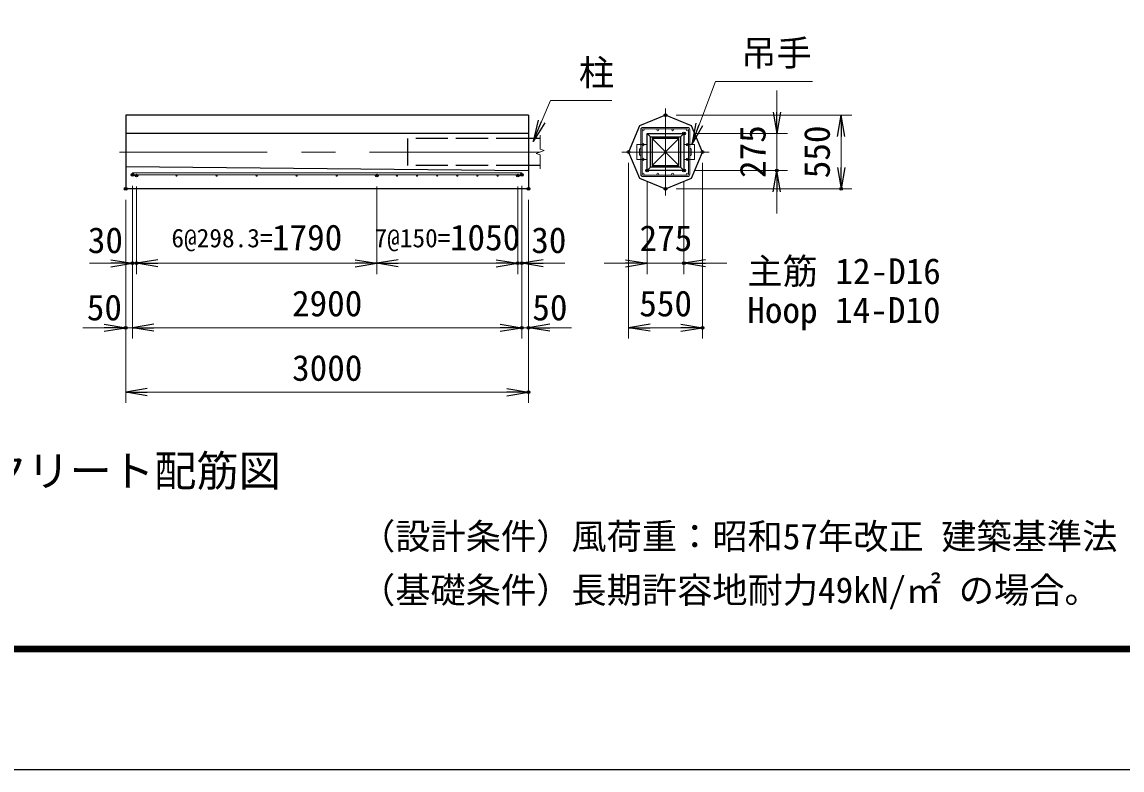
# Model space of a CAD drawing. Units: millimetres, scale not verified. Extents: x -16799 to 16801, y -11879 to 11881.
# Drawn here: x -3846 to 4347, y -11879 to -6310 of the extents above; entities that cross this region are included whole.
import ezdxf
from ezdxf.enums import TextEntityAlignment as Align

# ---------------------------------------------------------------- set-up
doc = ezdxf.new("R2010")
doc.units = ezdxf.units.MM
doc.header["$LTSCALE"] = 40
doc.header["$PDMODE"] = 32
doc.header["$PDSIZE"] = 20
doc.linetypes.add('DASHED', pattern=[7.5, 6, -1.5])
doc.linetypes.add('USER1', pattern=[50.8, 31.75, -6.35, 6.35, -6.35])
for name, color, linetype, lineweight in [('0-0_D-TTL-TXT', 7, 'Continuous', 13), ('0-1_D-STR1', 1, 'Continuous', 25), ('0-2_D-BMK', 2, 'USER1', 13), ('0-3_D-STR3', 3, 'Continuous', 13), ('0-5_D-STR-DIM', 7, 'Continuous', 13), ('0-6_D-STR-TXT', 7, 'Continuous', 13), ('0-7_D-STR4', 7, 'Continuous', 25), ('0-8_0', 7, 'Continuous', 25), ('0-C_D-TTL', 7, 'Continuous', 25)]:
    doc.layers.add(name, color=color, linetype=linetype, lineweight=lineweight)
doc.layers.add('0-9_Defpoints', color=8, linetype='Continuous')
doc.styles.add('ＭＳ ゴシック', font='')
doc.styles.get('ＭＳ ゴシック').set_extended_font_data('MS Gothic')

# ---------------------------------------------------------------- blocks, each defined once
blk = doc.blocks.new('_Open')
at = {"layer": '0-8_0'}
blk.add_line((-40, 6.67), (0, 0), dxfattribs=at)
blk.add_lwpolyline([(-40, -6.67), (0, 0), (-40, 0)], dxfattribs=at)

msp = doc.modelspace()

# ---------------------------------------------------------------- linework, layer by layer
at = {"layer": '0-1_D-STR1'}
for p, q in [((13.11, -7177.96), (-73.65, -7177.96)), ((847.15, -7177.96), (1047.15, -7377.96)), ((847.15, -7377.96), (1047.15, -7177.96)), ((13.11, -7377.96), (-73.65, -7377.96))]:
    msp.add_line(p, q, dxfattribs=at)
at = {"layer": '0-1_D-STR1', "linetype": 'DASHED'}
msp.add_line((-73.65, -7377.96), (-973.65, -7377.96), dxfattribs=at)
msp.add_lwpolyline([(-73.65, -7177.96), (-973.65, -7177.96), (-973.65, -7377.96)], dxfattribs=at)
at = {"layer": '0-1_D-STR1'}
msp.add_lwpolyline([(847.15, -7377.96), (1047.15, -7377.96), (1047.15, -7177.96), (847.15, -7177.96)], close=True, dxfattribs=at)
at = {"layer": '0-2_D-BMK'}
for p, q in [((947.15, -6952.96), (947.15, -7602.96)), ((13.11, -7277.96), (-3119.5, -7277.96)), ((622.15, -7277.96), (1272.15, -7277.96))]:
    msp.add_line(p, q, dxfattribs=at)
at = {"layer": '0-3_D-STR3'}
for p, q in [((761.97, -7442.96), (761.97, -7112.96)), ((771.97, -7442.96), (771.97, -7112.96)), ((1109.97, -7094.96), (779.97, -7094.96)), ((1109.97, -7104.96), (779.97, -7104.96)), ((1117.97, -7442.96), (1117.97, -7112.96)), ((1127.97, -7442.96), (1127.97, -7112.96)), ((732.65, -7222.96), (732.65, -7332.96)), ((809.65, -7222.96), (732.65, -7222.96)), ((752.97, -7257.46), (752.97, -7298.46)), ((761.97, -7257.46), (761.97, -7298.46)), ((1084.65, -7222.96), (1161.65, -7222.96)), ((1127.97, -7257.46), (1127.97, -7298.46)), ((1136.97, -7257.46), (1136.97, -7298.46)), ((1161.65, -7222.96), (1161.65, -7332.96)), ((809.65, -7332.96), (732.65, -7332.96)), ((1084.65, -7332.96), (1161.65, -7332.96)), ((-123.65, -7432.78), (-3023.65, -7432.78)), ((-3023.65, -7434.28), (-3023.65, -7447.28)), ((-123.65, -7448.78), (-3023.65, -7448.78)), ((-123.65, -7432.78), (-123.65, -7448.78)), ((1109.97, -7450.96), (779.97, -7450.96)), ((1109.97, -7460.96), (779.97, -7460.96))]:
    msp.add_line(p, q, dxfattribs=at)
for centre, radius in [((779.97, -7112.96), 8), ((889.97, -7112.96), 8), ((999.97, -7112.96), 6.5), ((1109.97, -7112.96), 8), ((779.97, -7222.96), 8), ((1109.97, -7222.96), 8), ((779.97, -7332.96), 8), ((1109.97, -7332.96), 8), ((-2993.65, -7453.78), 5), ((-2695.15, -7453.78), 5), ((-2396.85, -7453.78), 5), ((-2098.55, -7453.78), 5), ((-1800.25, -7453.78), 5), ((-1501.95, -7453.78), 5), ((-1203.65, -7453.78), 5), ((-1053.65, -7453.78), 5), ((-903.65, -7453.78), 5), ((-753.65, -7453.78), 5), ((-603.65, -7453.78), 5), ((-453.65, -7453.78), 5), ((-303.65, -7453.78), 5), ((-153.65, -7453.78), 5), ((779.97, -7442.96), 8), ((889.97, -7442.96), 8), ((999.97, -7442.96), 8), ((1109.97, -7442.96), 8)]:
    msp.add_circle(centre, radius, dxfattribs=at)
for centre, radius, start, end in [((779.97, -7112.96), 18, 90, 180), ((779.97, -7112.96), 8, 90, 180), ((1109.97, -7112.96), 18, 0, 90), ((1109.97, -7112.96), 8, 0, 90), ((757.47, -7257.46), 4.5, 0, 180), ((1132.47, -7257.46), 4.5, 0, 180), ((757.47, -7298.46), 4.5, 180, 0), ((1132.47, -7298.46), 4.5, 180, 0), ((779.97, -7442.96), 18, 180, 270), ((779.97, -7442.96), 8, 180, 270), ((1109.97, -7442.96), 8, 270, 0), ((1109.97, -7442.96), 18, 270, 0)]:
    msp.add_arc(centre, radius, start, end, dxfattribs=at)
at = {"layer": '0-5_D-STR-DIM'}
for p, q in [((1775.47, -6980.46), (1775.47, -6820.46)), ((1027.15, -7002.96), (2335.47, -7002.96)), ((13.11, -7152.96), (13.11, -7256.16)), ((1164.65, -7140.46), (1855.47, -7140.46)), ((1775.47, -7140.46), (1775.47, -7415.46)), ((2255.47, -7162.96), (2255.47, -7392.96)), ((43.06, -7267.06), (-16.85, -7288.86)), ((-16.85, -7288.86), (13.11, -7299.77)), ((13.11, -7256.16), (43.06, -7267.06)), ((13.11, -7299.77), (13.11, -7402.96)), ((672.15, -7357.96), (672.15, -8666.28)), ((1222.15, -7357.96), (1222.15, -8666.28)), ((1164.65, -7415.46), (1855.47, -7415.46)), ((-3023.65, -7528.78), (-3023.65, -8666.28)), ((-3023.65, -7528.78), (-3023.65, -8186.28)), ((-3023.65, -7528.78), (-3023.65, -8666.28)), ((-2993.65, -7533.78), (-2993.65, -8186.28)), ((-2993.65, -7533.78), (-2993.65, -8186.28)), ((-1203.65, -7533.78), (-1203.65, -8186.28)), ((-1203.65, -7533.78), (-1203.65, -8186.28)), ((-153.65, -7533.78), (-153.65, -8186.28)), ((-153.65, -7533.78), (-153.65, -8186.28)), ((-123.65, -7528.78), (-123.65, -8186.28)), ((-123.65, -7528.78), (-123.65, -8666.28)), ((-123.65, -7528.78), (-123.65, -8666.28)), ((809.65, -7495.46), (809.65, -8186.28)), ((1084.65, -7495.46), (1084.65, -8186.28)), ((1027.15, -7552.96), (2335.47, -7552.96)), ((1775.47, -7575.46), (1775.47, -7735.46)), ((-3073.65, -7632.96), (-3073.65, -9146.28)), ((-3073.65, -7632.96), (-3073.65, -8666.28)), ((-73.65, -7632.96), (-73.65, -9146.28)), ((-73.65, -7632.96), (-73.65, -8666.28)), ((-3183.65, -8106.28), (-3343.65, -8106.28)), ((-2993.65, -8106.28), (-3023.65, -8106.28)), ((-1363.65, -8106.28), (-2833.65, -8106.28)), ((-2833.65, -8106.28), (-2673.65, -8106.28)), ((-1043.65, -8106.28), (-313.65, -8106.28)), ((-313.65, -8106.28), (-473.65, -8106.28)), ((-153.65, -8106.28), (-123.65, -8106.28)), ((36.35, -8106.28), (196.35, -8106.28)), ((649.65, -8106.28), (489.65, -8106.28)), ((809.65, -8106.28), (1084.65, -8106.28)), ((1244.65, -8106.28), (1404.65, -8106.28)), ((-3233.65, -8586.28), (-3393.65, -8586.28)), ((-3023.65, -8586.28), (-3073.65, -8586.28)), ((-2863.65, -8586.28), (-283.65, -8586.28)), ((-2863.65, -8586.28), (-2703.65, -8586.28)), ((-283.65, -8586.28), (-443.65, -8586.28)), ((-123.65, -8586.28), (-73.65, -8586.28)), ((86.35, -8586.28), (246.35, -8586.28)), ((832.15, -8586.28), (1062.15, -8586.28)), ((-2913.65, -9066.28), (-233.65, -9066.28))]:
    msp.add_line(p, q, dxfattribs=at)
at = {"layer": '0-6_D-STR-TXT'}
for points in [[(2041.57, -6752.34), (1318.08, -6752.34), (1142.75, -7221.09)], [(547.3, -6895.36), (89.8, -6895.36), (-37.51, -7196.76)]]:
    msp.add_lwpolyline(points, dxfattribs=at)
at = {"layer": '0-7_D-STR4'}
for p, q in [((-73.65, -7002.96), (-3073.65, -7002.96)), ((-3073.65, -7002.96), (-3073.65, -7552.96)), ((-73.65, -7002.96), (-73.65, -7552.96)), ((-73.65, -7140.46), (-3073.65, -7140.46)), ((834.65, -7165.46), (809.65, -7140.46)), ((1084.65, -7140.46), (1059.65, -7165.46)), ((-3073.65, -7385.46), (-73.65, -7415.46)), ((809.65, -7415.46), (834.65, -7390.46)), ((1084.65, -7415.46), (1059.65, -7390.46)), ((-73.65, -7552.96), (-3073.65, -7552.96))]:
    msp.add_line(p, q, dxfattribs=at)
for points in [[(947.15, -7002.96), (752.7, -7083.51), (672.15, -7277.96), (752.7, -7472.42), (947.15, -7552.96), (1141.61, -7472.42), (1222.15, -7277.96), (1141.61, -7083.51)], [(1084.65, -7415.46), (809.65, -7415.46), (809.65, -7140.46), (1084.65, -7140.46)], [(1059.65, -7390.46), (834.65, -7390.46), (834.65, -7165.46), (1059.65, -7165.46)]]:
    msp.add_lwpolyline(points, close=True, dxfattribs=at)
at = {"layer": '0-9_Defpoints'}
for p in [(947.15, -7002.96), (1084.65, -7140.46), (672.15, -7277.96), (1222.15, -7277.96), (-3023.65, -7448.78), (-3023.65, -7448.78), (-2993.65, -7453.78), (-2993.65, -7453.78), (-1203.65, -7453.78), (-153.65, -7453.78), (-123.65, -7448.78), (809.65, -7415.46), (1084.65, -7415.46), (1084.65, -7415.46), (1775.47, -7415.46), (-3073.65, -7552.96), (-3073.65, -7552.96), (-73.65, -7552.96), (947.15, -7552.96), (2255.47, -7552.96), (-3023.65, -8106.28), (-2993.65, -8106.28), (-153.65, -8106.28), (-123.65, -8106.28), (1084.65, -8106.28), (-3073.65, -8586.28), (-123.65, -8586.28), (-73.65, -8586.28), (1222.15, -8586.28), (-73.65, -9066.28)]:
    msp.add_point(p, dxfattribs=at)
at = {"layer": '0-C_D-TTL', "color": 2}
msp.add_lwpolyline([(-16798.72, 11880.91), (16801.28, 11880.91), (16801.28, -11879.09), (-16798.72, -11879.09)], close=True, dxfattribs=at)
at = {"layer": '0-C_D-TTL'}
for points in [[(-15718.72, 11000.91), (15721.28, 11000.91), (15721.28, -10999.09), (-15718.72, -10999.09)], [(-15708.72, 10990.91), (15711.28, 10990.91), (15711.28, -10989.09), (-15708.72, -10989.09)], [(-15698.72, 10980.91), (15701.28, 10980.91), (15701.28, -10979.09), (-15698.72, -10979.09)], [(-15688.72, 10970.91), (15691.28, 10970.91), (15691.28, -10969.09), (-15688.72, -10969.09)], [(-15678.72, 10960.91), (15681.28, 10960.91), (15681.28, -10959.09), (-15678.72, -10959.09)]]:
    msp.add_lwpolyline(points, close=True, dxfattribs=at)

# ---------------------------------------------------------------- block references
at = {"layer": '0-5_D-STR-DIM', "xscale": 4, "yscale": 4}
for p, rotation in [((1775.47, -7140.46), 270), ((2255.47, -7002.96), 90), ((1775.47, -7415.46), 90), ((2255.47, -7552.96), 270), ((-2993.65, -8106.28), 180), ((-2993.65, -8106.28), 180), ((-1203.65, -8106.28), 180), ((-123.65, -8106.28), 180), ((1084.65, -8106.28), 180), ((-3023.65, -8586.28), 180), ((-3023.65, -8586.28), 180), ((-73.65, -8586.28), 180), ((672.15, -8586.28), 180), ((-3073.65, -9066.28), 180)]:
    msp.add_blockref('_Open', p, dxfattribs=dict(at, rotation=rotation))
for p in [(-3023.65, -8106.28), (-1203.65, -8106.28), (-153.65, -8106.28), (-153.65, -8106.28), (809.65, -8106.28), (-3073.65, -8586.28), (-123.65, -8586.28), (-123.65, -8586.28), (1222.15, -8586.28), (-73.65, -9066.28)]:
    msp.add_blockref('_Open', p, dxfattribs=at)
at = {"layer": '0-6_D-STR-TXT', "xscale": 4, "yscale": 4}
for p, rotation in [((-38.29, -7198.61), 247.10241), ((1142.05, -7222.96), 249.49178)]:
    msp.add_blockref('_Open', p, dxfattribs=dict(at, rotation=rotation))

# ---------------------------------------------------------------- texts
at = {"layer": '0-0_D-TTL-TXT', "style": 'ＭＳ ゴシック'}
for s, height, p in [('P型基礎コンクリート配筋図', 230.8, (-5852.13, -9836.24)), ('（設計条件）風荷重：昭和57年改正 建築基準法・同施行令に基づく風圧力に準拠。', 192.4, (-1328.52, -10293.51)), ('（基礎条件）長期許容地耐力49kN/㎡ の場合。', 192.4, (-1328.52, -10693.51))]:
    msp.add_text(s, height=height, dxfattribs=at).set_placement(p, align=Align.BOTTOM_LEFT)
at = {"layer": '0-5_D-STR-DIM', "style": 'ＭＳ ゴシック'}
for s, p in [('275', (1749.92, -7471.36)), ('550', (2228.48, -7473.46))]:
    msp.add_text(s, height=192.4, rotation=90, dxfattribs=at).set_placement(p, align=Align.BOTTOM_LEFT)
for s, height, p in [('30', 192.4, (-3355.45, -8088.35)), ('6@298.3=', 138.4, (-2733.06, -8029.25)), ('1790', 192.4, (-1984.26, -8067.61)), ('7@150=', 138.4, (-1220.18, -8029.25)), ('1050', 192.4, (-658.58, -8067.61)), ('30', 192.4, (-52.84, -8088.35)), ('275', 192.4, (753.75, -8073.44)), ('50', 192.4, (-3363.38, -8589.28)), ('2900', 192.4, (-1834.65, -8559.29)), ('50', 192.4, (-44.92, -8589.28)), ('550', 192.4, (751.65, -8559.29)), ('3000', 192.4, (-1834.15, -9039.29))]:
    msp.add_text(s, height=height, dxfattribs=at).set_placement(p, align=Align.BOTTOM_LEFT)
at = {"layer": '0-6_D-STR-TXT', "style": 'ＭＳ ゴシック'}
for s, p in [('吊手', (1510.61, -6694.89)), ('柱', (301.61, -6840.96)), ('主筋 12-D16', (1556.29, -8319.17)), ('Hoop 14-D10', (1556.29, -8608.5))]:
    msp.add_text(s, height=192.4, dxfattribs=at).set_placement(p, align=Align.BOTTOM_LEFT)

doc.saveas('drawing.dxf')
